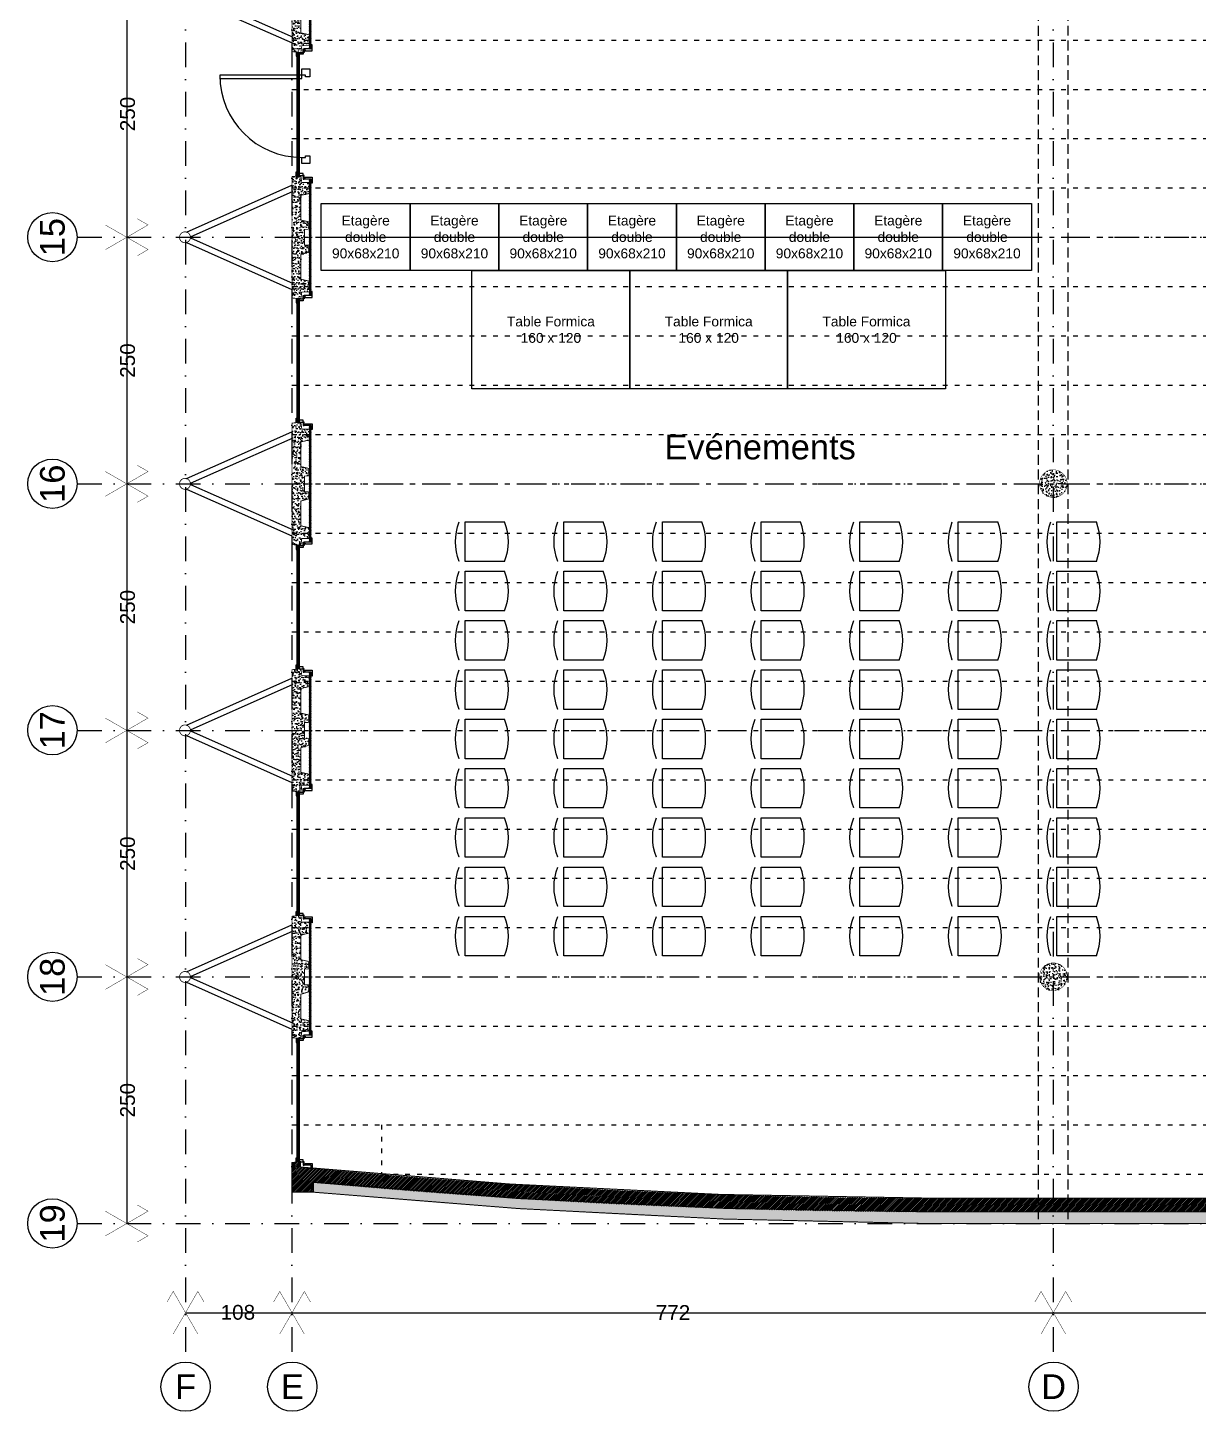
# Model space of a CAD drawing. Header units: millimetres. Extents: x 0 to 111176, y 95213 to 141729.
# Drawn here: x 47708 to 48895, y 105545 to 106948 of the extents above; entities that cross this region are included whole.
import ezdxf
from ezdxf.enums import TextEntityAlignment as Align

# ---------------------------------------------------------------- set-up
doc = ezdxf.new("R2010")
doc.units = ezdxf.units.MM
for name, pattern in [('ACAD_ISO03W100', [30, 12, -18]), ('CONTINU', [0]), ('HIDDEN2', [0.1875, 0.125, -0.0625]), ('TIRETPT2', [0.5, 0.25, -0.125, 0, -0.125])]:
    doc.linetypes.add(name, pattern=pattern)
doc.layers.get('Defpoints').update_dxf_attribs({"lineweight": 9})
doc.layers.add('CDP', color=7, linetype='Continuous', lineweight=9, true_color=0x364259)
doc.layers.add('STR_BOLLARD', color=7, linetype='Continuous', lineweight=9, true_color=0x1c1c1c)
for name, color, linetype, lineweight in [('MEN_Ext', 115, 'Continuous', 9), ('MOB', 37, 'Continuous', 9), ('STR_BOLLARD_Axes', 252, 'Continuous', 9), ('STR_BOLLARD_projeté', 251, 'Continuous', 9)]:
    doc.layers.add(name, color=color, linetype=linetype, lineweight=lineweight)
doc.styles.add('Arial', font='arial.ttf')
doc.styles.add('Arial-15', font='arial.ttf', dxfattribs={"height": 15})
doc.styles.add('Arial-20', font='arial.ttf', dxfattribs={"height": 20})
doc.dimstyles.new('Cote-15', dxfattribs={"dimtxt": 15, "dimasz": 15, "dimexe": 1.25, "dimexo": 0.625, "dimgap": 7.5, "dimtad": 1, "dimdec": 0, "dimrnd": 0.025, "dimtxsty": 'Arial-15', "dimblk": 'ARCHTICK', "dimcen": 2.5, "dimse1": 1, "dimse2": 1, "dimazin": 0, "dimtfac": 1, "dimtmove": 1, "dimatfit": 3, "dimfxl": 1, "dimarcsym": 0})

# ---------------------------------------------------------------- blocks, each defined once
blk = doc.blocks.new('panneau+contreventement')
at = {"lineweight": 5}
h = blk.add_hatch(dxfattribs=at)
h.set_pattern_fill('AR-CONC', color=252, scale=0.04, angle=360, style=0)
h.set_pattern_definition([(49.99999999999994, (6.955815479159355e-08, 17.59999999470892), (7.287386759840159, -0.6375634215561317), [0.7619999999999998, -8.381999999999998]), (354.9999999999999, (6.955815479159355e-08, 17.59999999470892), (-1.409736856998765, 7.642273809561408), [0.6096, -6.7056233668]), (100.4514446999998, (0.6072803495580956, 17.54686985470835), (5.877649883614139, 7.004710076487798), [0.6476003520000001, -7.123609784]), (46.18419999999995, (6.955815479159355e-08, 19.63199999470817), (10.8431616356852, -1.681693117309098), [1.143, -12.573]), (96.63555760999995, (0.9035960695582617, 19.49185999470865), (9.49616536206013, 9.89704498390885), [0.9714009256, -10.6854243264]), (351.18415117, (6.955815479159355e-08, 19.63199999470817), (9.496165362599092, 9.897044983421296), [0.9143986827999999, -10.0583892768]), (20.99999999999999, (1.016000069557776, 19.12399999471018), (6.064575650765295, -4.090607927483512), [0.7619999999999999, -8.382]), (326, (1.016000069557776, 19.12399999471018), (2.472081133905891, 7.367518644892768), [0.6096, -6.7056]), (71.45144499999996, (1.521381373558143, 18.78311599870722), (8.53665677114865, 3.2769107554362), [0.647600352, -7.123597503999998]), (37.49999999999993, (6.955815479159355e-08, 17.59999999470892), (0.1235441300236765, 3.382201554926124), [0, -6.624319999999999, 0, -6.8072, 0, -6.731]), (7.499999999999964, (6.955815479159355e-08, 17.59999999470892), (2.672786500412234, 4.007222992724778), [0, -3.88112, 0, -6.47192, 0, -2.5654]), (327.4999999999998, (-2.265679930442275, 17.59999999470892), (5.423623806674856, -0.2291497597069439), [0, -2.54, 0, -7.9248, 0, -10.5156]), (317.4999999999999, (-3.281679930441896, 17.59999999470892), (5.925167255440723, 1.017059641333315), [0, -3.302, 0, -5.26288, 0, -7.4676])])
h.paths.add_polyline_path([(8.000000000007276, 16.62599197128293), (8.000000000007276, 12.62599197128293), (-8, 12.62599197128293), (-8, 16.62599197128293), (-15.27348650529757, 16.62599197128293), (-17.5, 9), (-42.54545454565005, 9), (-44.5, 17.59999999831052), (-55.5, 17.59999999831052), (-55.5, 10), (-62.5, 9), (-61.5, 0), (61.5, 0), (62.5, 9), (55.5, 10), (55.5, 17.59999999831052), (44.5, 17.59999999831052), (42.5, 9), (17.50000000000728, 9), (15.72651349470971, 16.62599197128293)])
at = {"layer": 'CDP'}
h = blk.add_hatch(dxfattribs=at)
h.set_pattern_fill('ANSI31', color=256, scale=5)
h.set_pattern_definition([(45, (0, 0), (-0.4419417382415922, 0.4419417382415922), [])])
h.paths.add_polyline_path([(-59, 17.59999999831052), (-59, 19.3999999983098), (58.99999999767169, 19.3999999983098), (58.99999999767169, 17.59999999831052)])
at = {"linetype": 'Continuous', "lineweight": 5, "const_width": 0.8799999952316284}
blk.add_lwpolyline([(8.000000000007276, 16.62599197128293), (8.000000000007276, 12.62599197128293), (-8, 12.62599197128293), (-8, 16.62599197128293), (-15.27348650529757, 16.62599197128293), (-17.5, 9), (-42.54545454565005, 9), (-44.5, 17.59999999831052), (-55.5, 17.59999999831052), (-55.5, 10), (-62.5, 9), (-61.5, 0), (61.5, 0), (62.5, 9), (55.5, 10), (55.5, 17.59999999831052), (44.5, 17.59999999831052), (42.5, 9), (17.50000000000728, 9), (15.72651349470971, 16.62599197128293)], close=True, dxfattribs=at)
for points in [[(-5.29915068641867, -107.0272467950708), (-52.79727948180198, 0.03446815508141299)], [(-0.5113040249361802, -103.0238181007117), (-46.75775930929467, 1.216600178464432)], [(0.5113040249361802, -103.0238181007117), (46.75775930929467, 1.216600178464432)], [(5.29915068641867, -107.0272467950708), (52.79727948180198, 0.03446815508141299)], [(52.79745963354026, 0), (46.20254036645974, 0)]]:
    blk.add_lwpolyline(points)
at = {"const_width": 0.8}
blk.add_lwpolyline([(4.886542232529791, -105.9757763550551, 128.1178204295244), (4.962955946750299, -106.1295426030811, 0.007805315424875689)], format="xyb", close=True, dxfattribs=at)
at = {"layer": 'CDP', "const_width": 0.2}
blk.add_lwpolyline([(-59, 17.59999999831052), (-59, 19.3999999983098), (58.99999999767169, 19.3999999983098), (58.99999999767169, 17.59999999831052), (-59, 17.59999999831052)], close=True, dxfattribs=at)
blk = doc.blocks.new('poteau')
at = {"layer": 'STR_BOLLARD', "lineweight": 5}
h = blk.add_hatch(dxfattribs=at)
h.set_pattern_fill('AR-CONC', color=252, scale=0.04, angle=359.9999999999999, style=0)
h.set_pattern_definition([(49.99999999999999, (-34103.71972945715, -3518.988229174639), (7.287386759840159, -0.6375634215561317), [0.762, -8.382000000000001]), (355, (-34103.71972945715, -3518.988229174639), (-1.409736856998765, 7.642273809561408), [0.6096, -6.7056233668]), (100.4514446999999, (-34103.11244917716, -3519.04135931464), (5.877649883614139, 7.004710076487798), [0.6476003520000001, -7.123609784]), (46.18419999999993, (-34103.71972945715, -3516.956229174639), (10.8431616356852, -1.681693117309098), [1.143, -12.573]), (96.63555760999996, (-34102.81613345716, -3517.096369174639), (9.49616536206013, 9.89704498390885), [0.9714009256, -10.6854243264]), (351.18415117, (-34103.71972945715, -3516.956229174639), (9.496165362599092, 9.897044983421296), [0.9143986828, -10.0583892768]), (21, (-34102.70372945715, -3517.46422917464), (6.064575650765295, -4.090607927483512), [0.762, -8.382000000000001]), (326, (-34102.70372945715, -3517.46422917464), (2.472081133905891, 7.367518644892768), [0.6096, -6.7056]), (71.45144499999996, (-34102.19834815315, -3517.805113170639), (8.53665677114865, 3.2769107554362), [0.6476003520000001, -7.123597503999999]), (37.49999999999994, (-34103.71972945715, -3518.988229174639), (0.1235441300236765, 3.382201554926124), [0, -6.62432, 0, -6.807200000000001, 0, -6.731000000000001]), (7.499999999999974, (-34103.71972945715, -3518.988229174639), (2.672786500412234, 4.007222992724778), [0, -3.88112, 0, -6.47192, 0, -2.5654]), (327.4999999999999, (-34105.98540945715, -3518.988229174639), (5.423623806674856, -0.2291497597069439), [0, -2.54, 0, -7.9248, 0, -10.5156]), (317.4999999999999, (-34107.00140945715, -3518.988229174639), (5.925167255440723, 1.017059641333315), [0, -3.302, 0, -5.26288, 0, -7.4676])])
edge = h.paths.add_edge_path()
edge.add_arc((2.613544936025392e-10, 6.674660824046441e-11), 13.99999999999927, 284.7547730335563, 644.0803509681097)
edge.add_arc((2.613806948659203e-10, 6.66435795437792e-11), 13.99999999999917, 284.0803509681096, 284.7547730335563)
at = {"layer": 'STR_BOLLARD', "lineweight": 5, "const_width": 0.5}
blk.add_lwpolyline([(3.565555101478822, -13.53834616259883, 339.820519298623), (3.405953449982917, -13.57937705112045, 0.002942729891838111)], format="xyb", close=True, dxfattribs=at)
blk = doc.blocks.new('Pignon')
h = blk.add_hatch()
h.set_pattern_fill('ANSI31', color=252, scale=10)
h.set_pattern_definition([(45, (0, 0), (-0.8838834764831843, 0.8838834764831844), [])])
edge = h.paths.add_edge_path()
edge.add_arc((6713.68367833288, 648.0937936427963), 6784.142632293183, 180.0952500777031, 185.3816129100021, ccw=False)
edge.add_line((-70.44957941338726, 636.8156537741324), (-70.44957941338708, 1386.815653774132))
edge.add_arc((6576.145764537498, 1382.040750896481), 6646.597059091748, 174.5629839039005, 179.9588388157768, ccw=False)
edge.add_line((-40.5479746068886, 2011.815653774132), (-50.48353849775594, 2011.815653774132))
edge.add_line((-50.48353849775594, 2011.815653774132), (-50.48353849775594, 2033.815653774132))
edge.add_line((-50.48353849775594, 2033.815653774132), (-38.75141834801798, 2033.815653774132))
edge.add_line((-38.75141834801798, 2033.815653774132), (-20.48353849775594, 2033.815653774132))
edge.add_line((-20.48353849775594, 2033.815653774132), (-19.48353848487568, 2024.755756784341))
edge.add_line((-19.48353848487568, 2024.755756784341), (-24.93839252719044, 2024.755756784341))
edge.add_arc((6465.743834761339, 1383.888228224312), 6522.244012976042, 174.3610897732515, 179.9745975727592)
edge.add_line((-56.49953719377663, 1386.779904102824), (-56.4995371937768, 636.8156537741324))
edge.add_arc((6685.920367476094, 650.0967867853515), 6742.432985160663, 180.1128603521101, 185.5470909639901)
edge.add_line((-24.93839252719044, -1.65259961229367), (-19.48353843155564, -1.65259961742686))
edge.add_line((-19.48353843155564, -1.652599617426858), (-20.48353849775595, -10.18292125897551))
edge.add_line((-20.48353849775594, -10.18292125897551), (-40.04876508979578, -10.18292125897551))
edge.add_line((-40.04876508979578, -10.18292125897551), (-50.48353849775594, -10.18292125897551))
edge.add_line((-50.48353849775594, -10.18292125897551), (-50.48353849775594, 11.81707874102449))
edge.add_line((-50.48353849775594, 11.81707874102449), (-40.55522752258912, 11.81707874102358))
at = {"lineweight": 5}
h = blk.add_hatch(dxfattribs=at)
h.set_pattern_fill('AR-CONC', color=252, scale=0.8, angle=360, style=0)
h.set_pattern_definition([(49.99999999999999, (0, 0), (5.738081460806028, -0.5020170798607624), [0.6000000000000001, -6.600000000000001]), (355, (0, 0), (-1.110010668903999, 6.017537069600095), [0.48, -5.28]), (100.45144446, (0.478173448, -0.04183475200000012), (4.628070773816898, 5.515519927749035), [0.5099215359999999, -5.609136895999999]), (46.18420000000002, (3.91886975727153e-16, 1.6), (8.53793064537258, -1.324154246344614), [0.8999999999999999, -9.899999999999999]), (96.63563548999994, (0.7114939600000003, 1.489653544), (7.477295565393829, 7.792948806196402), [0.764882736, -8.413710079999998]), (351.1841639899999, (3.91886975727153e-16, 1.6), (7.477295560438187, 7.79294880215992), [0.7200000000000001, -7.920000008]), (21, (0.8000000000000004, 1.2), (4.775256416947693, -3.220951125322712), [0.6000000000000001, -6.600000000000001]), (326.0000000000001, (0.8000000000000004, 1.2), (1.946522655372655, 5.801200360374824), [0.48, -5.28]), (71.45144474000001, (1.197938032, 0.9315874079999997), (6.72177901383977, 2.580249222450829), [0.50992152, -5.609136895999999]), (37.50000000000004, (0, 0), (0.09727884253832601, 2.663150830650492), [0, -5.215999999999999, 0, -5.359999999999999, 0, -5.3]), (7.499999999999974, (0, 0), (2.10455629953719, 3.155293695058881), [0, -3.056, 0, -5.096, 0, -2.02]), (327.5, (-1.784, 4.369539779357756e-16), (4.270579489379272, -0.1804389738750391), [0, -2, 0, -6.24, 0, -8.28]), (317.5, (-2.584, 6.328974657993521e-16), (4.66548935473909, 0.8008398586585408), [0, -2.6, 0, -4.144, 0, -5.88])])
edge = h.paths.add_edge_path()
edge.add_arc((6514.570729589548, 643.1657927447177), 6585.023370820036, 180.05525207706, 185.4136591410671, ccw=False)
edge.add_line((-70.44957941338726, 636.8156537741324), (-70.44957941338708, 1386.815653774132))
edge.add_arc((6616.604850319538, 1380.105084346262), 6687.057796815635, 174.5793199602518, 179.9425027594255, ccw=False)
edge.add_line((-40.5479746068886, 2011.815653774132), (-50.48353849775594, 2011.815653774132))
edge.add_arc((7091.866723411993, 1332.980745925604), 7174.537204302169, 174.570709958592, 179.5700709511673)
edge.add_line((-82.46850005038141, 1386.815653774132), (-82.29857736689354, 636.8156537741324))
edge.add_arc((7157.214627704398, 692.0280776829677), 7239.723741839565, 180.4369599787104, 185.3911985980951)
edge.add_line((-50.48353849775594, 11.81707874102449), (-40.55522752259276, 11.81707874102358))
edge.add_line((-40.55522752259276, 11.81707874102358), (-41.080152220522, 21.89748511193011))
at = {"ltscale": 50, "const_width": 1}
blk.add_lwpolyline([(-40.55522752258912, 11.81707874102358, -0.0230702008294989), (-70.44957941338726, 636.8156537741324), (-70.44957941338726, 1386.815653774132, -0.02354820973225472), (-40.5479746068886, 2011.815653774132), (-50.48353849775594, 2011.815653774132), (-50.48353849775594, 2033.815653774132), (-38.75141834801798, 2033.815653774132), (-20.48353849775594, 2033.815653774132), (-19.48353848487568, 2024.755756784341), (-24.93839252719044, 2024.755756784341, 0.02449844776779151), (-56.49953719377663, 1386.779904102824), (-56.49953719377663, 636.8156537741324, 0.02371574882550749), (-24.93839252719044, -1.65259961229367), (-19.48353843155564, -1.652599617426858), (-20.48353849775594, -10.18292125897551), (-40.04876508979578, -10.18292125897551), (-50.48353849775594, -10.18292125897551), (-50.48353849775594, 11.81707874102449), (-40.55522752258912, 11.81707874102358)], format="xyb", close=True, dxfattribs=at)
at = {"const_width": 1}
blk.add_lwpolyline([(-41.080152220522, 21.89748511193011, -0.02338472269243292), (-70.44957941338726, 636.8156537741324), (-70.44957941338726, 1386.815653774132, -0.02340557217351407), (-40.5479746068886, 2011.815653774132), (-50.48353849775594, 2011.815653774132, 0.02181728809893834), (-82.46850005038141, 1386.815653774132), (-82.29857736689337, 636.8156537741324, 0.02162031173250202), (-50.48353849775594, 11.81707874102449), (-40.55522752259276, 11.81707874102358)], format="xyb", close=True, dxfattribs=at)
blk = doc.blocks.new('PO7C')
blk.add_lwpolyline([(0.8499999999974079, 7.993833010863), (0.8500000000008185, 0.6999999993420261), (5.343281372915953e-11, 0.6999999993914798), (0, 0), (0.7000000000005002, -3.922195901395753e-11), (0.7000000000005002, 0.3999999993617394), (0.5499999995356575, 0.3999999993617394), (0.5500000000381533, 7.99999999936324, -0.4142135623537333), (7.849999999555166, 0.6999999993630581), (7.849999999575061, 0.3999999993617394), (7.699999999110219, 0.3999999993617394), (7.699999999110219, -3.922195901395753e-11), (8.399999999110719, 0), (8.399999999056718, 0.6999999993914798), (7.849999999555166, 0.6999999993630581)], format="xyb")
blk = doc.blocks.new('etageres-doubles')
blk.add_lwpolyline([(0, 0), (68, 0), (68, -90), (0, -90), (0, 0)], close=True)
blk.add_lwpolyline([(34, 0), (34, -90)])
at = {"insert": (34, -45), "char_height": 10, "attachment_point": 5, "rotation": 270, "style": 'Arial'}
blk.add_mtext_dynamic_manual_height_columns('Etagère \\Pdouble\\P90x68x210', width=234.8605922671994, gutter_width=18352.47833725253, heights=[0], dxfattribs=at)
blk = doc.blocks.new('chaise-par-defaut')
for points in [[(-54.86354830078199, -20), (-54.86354830078199, -20, -0.189905722026742), (-54.86354830078199, 20)], [(-8.798114440534846, -20), (-8.798114440534846, -20, 0.189905722026742), (-8.798114440534846, 20)]]:
    blk.add_lwpolyline(points, format="xyb")
blk.add_lwpolyline([(-8.798114440534846, -20), (-48.79811444053485, -20), (-48.79811444053485, 20), (-8.798114440534846, 20)])
blk = doc.blocks.new('table-formica_160x120')
blk.add_lwpolyline([(120, 0), (120, -160), (0, -160), (0, 0)], close=True)
at = {"insert": (60, -80), "char_height": 10, "attachment_point": 5, "rotation": 270, "style": 'Arial'}
blk.add_mtext_dynamic_manual_height_columns('Table Formica\\P160 x 120', width=234.8605922671994, gutter_width=18352.47833725253, heights=[0], dxfattribs=at)
blk = doc.blocks.new('Fenetres Ext')
for points in [[(14.09999999846332, 3.400000005214679), (14.09999999846332, 4.400000005214679), (18.09999999846332, 4.400000005214679), (18.09999999846332, 3.400000005214679)], [(14.09999999846332, 1.400000005214679), (139.0999999735504, 1.400000005214679), (139.0999999735504, 3.400000005214679), (14.09999999846332, 3.400000005214679), (14.09999999846332, 1.400000005214679)], [(14.09999999846332, -2.599999994785321), (16.09999999846332, -2.599999994785321), (16.09999999846332, 1.400000005214679), (14.09999999846332, 1.400000005214679)], [(139.0999999735504, 3.400000005214679), (139.0999999735504, 4.400000005214679), (135.0999999735504, 4.400000005214679), (135.0999999735504, 3.400000005214679)], [(139.0999999735504, -2.599999994785321), (137.0999999735504, -2.599999994785321), (137.0999999735504, 1.400000005214679), (139.0999999735504, 1.400000005214679)], [(6.599999998463318, -10.59999999478532), (10.59999999846332, -10.59999999478532), (10.59999999846332, -3.599999994785321), (11.59999999846332, -3.599999994785321), (11.59999999846332, -4.585936534454959), (12.59999999972251, -4.585936534454959), (12.59999999846332, -11.59999999478532), (6.599999998463318, -11.59999999478532)], [(10.59999999846332, -3.599999994785321), (14.09999999846332, -3.599999994785321), (14.09999999846332, -2.599999994785321), (10.59999999846332, -2.599999994785321), (10.59999999846332, -3.599999994785321)], [(142.5999999735504, -3.599999994785321), (139.0999999735504, -3.599999994785321), (139.0999999735504, -2.599999994785321), (142.5999999735504, -2.599999994785321), (142.5999999735504, -3.599999994785321)], [(146.5999999735504, -10.59999999478532), (142.5999999735504, -10.59999999478532), (142.5999999735504, -3.599999994785321), (141.5999999735504, -3.599999994785321), (141.5999999735504, -4.585936534454959), (140.5999999722912, -4.585936534454959), (140.5999999735504, -11.59999999478532), (146.5999999735504, -11.59999999478532)]]:
    blk.add_lwpolyline(points, close=True)
blk.add_lwpolyline([(14.09999999846332, 2.400000005214679), (139.0999999735504, 2.400000005214679)])
blk = doc.blocks.new('Axe-construction')
at = {"const_width": 0.4}
for points in [[(-18.71420953128381, 10.80465391055782), (-12.47613968752262, 21.60930782111564), (12.47613968752262, -21.60930782111564)], [(18.71420953128381, 10.80465391055782), (12.47613968752262, 21.60930782111564), (-12.47613968752262, -21.60930782111564)]]:
    blk.add_lwpolyline(points, dxfattribs=at)
blk = doc.blocks.new('n°-axe')
at = {"layer": 'STR_BOLLARD_Axes', "linetype": 'CONTINU', "ltscale": 60}
blk.add_circle((0, -25), 25, dxfattribs=at)
at = {"layer": 'STR_BOLLARD_Axes', "style": 'Arial-20'}
blk.add_attdef('AXE', text='', height=25, dxfattribs=at).set_placement((0, -25), align=Align.MIDDLE_CENTER)
blk = doc.blocks.new('*D377')
at = {"layer": 'Defpoints', "color": 0, "transparency": 16777216}
for p in [(48747.78635833824, 105644.979327205), (49247.78635839532, 105644.9793272308), (49247.78635839532, 105644.9793270448)]:
    blk.add_point(p, dxfattribs=at)
at = {"layer": 'STR_BOLLARD_Axes', "color": 0, "lineweight": -2, "transparency": 16777216}
blk.add_line((48747.78635833824, 105644.9793270448), (49247.78635839532, 105644.9793270448), dxfattribs=at)
at = {"layer": 'STR_BOLLARD_Axes', "color": 0, "lineweight": 5, "transparency": 16777216, "insert": (48997.78635836679, 105645.3087910739), "char_height": 15, "attachment_point": 5, "style": 'Arial-15'}
blk.add_mtext('500', dxfattribs=at)
blk = doc.blocks.new('_None')
blk = doc.blocks.new('*D378')
at = {"layer": 'Defpoints', "color": 0, "transparency": 16777216}
for p in [(47975.79277739573, 105644.9793273512), (48747.78635838045, 105644.9793272781), (48747.78635838045, 105644.979327205)]:
    blk.add_point(p, dxfattribs=at)
at = {"layer": 'STR_BOLLARD_Axes', "color": 0, "lineweight": -2, "transparency": 16777216}
blk.add_line((47975.79277739573, 105644.979327205), (48747.78635838045, 105644.979327205), dxfattribs=at)
at = {"layer": 'STR_BOLLARD_Axes', "color": 0, "lineweight": 5, "transparency": 16777216, "insert": (48362.05696083343, 105645.1808920762), "char_height": 15, "attachment_point": 5, "style": 'Arial-15'}
blk.add_mtext('772', dxfattribs=at)
blk = doc.blocks.new('*D379')
at = {"layer": 'Defpoints', "color": 0, "transparency": 16777216}
for p in [(47867.7926048895, 105644.9793271135), (47975.79269121124, 105644.9793270769), (47975.79269121124, 105644.9793270404)]:
    blk.add_point(p, dxfattribs=at)
at = {"layer": 'STR_BOLLARD_Axes', "color": 0, "lineweight": -2, "transparency": 16777216}
blk.add_line((47867.7926048895, 105644.9793270404), (47975.79269121124, 105644.9793270404), dxfattribs=at)
at = {"layer": 'STR_BOLLARD_Axes', "color": 0, "lineweight": 5, "transparency": 16777216, "insert": (47920.85383003661, 105645.286250985), "char_height": 15, "attachment_point": 5, "style": 'Arial-15'}
blk.add_mtext('108', dxfattribs=at)
blk = doc.blocks.new('*D380')
at = {"layer": 'Defpoints', "color": 0, "transparency": 16777216}
for p in [(47808.1736771066, 105985.4322110112), (47808.17075563296, 105735.4322110713), (47808.1720176375, 105735.4322110566)]:
    blk.add_point(p, dxfattribs=at)
at = {"layer": 'STR_BOLLARD_Axes', "color": 0, "lineweight": -2, "transparency": 16777216}
blk.add_line((47808.17493911114, 105985.4322109964), (47808.1720176375, 105735.4322110566), dxfattribs=at)
at = {"layer": 'STR_BOLLARD_Axes', "color": 0, "lineweight": 5, "transparency": 16777216, "insert": (47809.07902216032, 105860.432300524), "char_height": 15, "attachment_point": 5, "rotation": 89.99933044756287, "style": 'Arial-15'}
blk.add_mtext('250', dxfattribs=at)
blk = doc.blocks.new('*D381')
at = {"layer": 'Defpoints', "color": 0, "transparency": 16777216}
for p in [(47808.17882048487, 106235.4322109054), (47808.17589901124, 105985.4322109655), (47808.17716101577, 105985.4322109507)]:
    blk.add_point(p, dxfattribs=at)
at = {"layer": 'STR_BOLLARD_Axes', "color": 0, "lineweight": -2, "transparency": 16777216}
blk.add_line((47808.1800824894, 106235.4322108906), (47808.17716101577, 105985.4322109507), dxfattribs=at)
at = {"layer": 'STR_BOLLARD_Axes', "color": 0, "lineweight": 5, "transparency": 16777216, "insert": (47809.08416553861, 106110.4323004182), "char_height": 15, "attachment_point": 5, "rotation": 89.99933044756455, "style": 'Arial-15'}
blk.add_mtext('250', dxfattribs=at)
blk = doc.blocks.new('*D382')
at = {"layer": 'Defpoints', "color": 0, "transparency": 16777216}
for p in [(47808.18396386314, 106485.4322107996), (47808.18104238951, 106235.4322108597), (47808.18230439407, 106235.4322108449)]:
    blk.add_point(p, dxfattribs=at)
at = {"layer": 'STR_BOLLARD_Axes', "color": 0, "lineweight": -2, "transparency": 16777216}
blk.add_line((47808.1852258677, 106485.4322107848), (47808.18230439407, 106235.4322108449), dxfattribs=at)
at = {"layer": 'STR_BOLLARD_Axes', "color": 0, "lineweight": 5, "transparency": 16777216, "insert": (47809.08930891685, 106360.4323003123), "char_height": 15, "attachment_point": 5, "rotation": 89.99933044756455, "style": 'Arial-15'}
blk.add_mtext('250', dxfattribs=at)
blk = doc.blocks.new('*D383')
at = {"layer": 'Defpoints', "color": 0, "transparency": 16777216}
for p in [(47808.1891072414, 106735.4322106937), (47808.18618576777, 106485.4322107538), (47808.18744777232, 106485.4322107391)]:
    blk.add_point(p, dxfattribs=at)
at = {"layer": 'STR_BOLLARD_Axes', "color": 0, "lineweight": -2, "transparency": 16777216}
blk.add_line((47808.19036924595, 106735.432210679), (47808.18744777232, 106485.4322107391), dxfattribs=at)
at = {"layer": 'STR_BOLLARD_Axes', "color": 0, "lineweight": 5, "transparency": 16777216, "insert": (47809.09445229512, 106610.4323002066), "char_height": 15, "attachment_point": 5, "rotation": 89.99933044756455, "style": 'Arial-15'}
blk.add_mtext('250', dxfattribs=at)
blk = doc.blocks.new('*D384')
at = {"layer": 'Defpoints', "color": 0, "transparency": 16777216}
for p in [(47808.19425061966, 106985.4322105879), (47808.19132914603, 106735.432210648), (47808.19259115055, 106735.4322106333)]:
    blk.add_point(p, dxfattribs=at)
at = {"layer": 'STR_BOLLARD_Axes', "color": 0, "lineweight": -2, "transparency": 16777216}
blk.add_line((47808.19551262418, 106985.4322105731), (47808.19259115055, 106735.4322106333), dxfattribs=at)
at = {"layer": 'STR_BOLLARD_Axes', "color": 0, "lineweight": 5, "transparency": 16777216, "insert": (47809.09959567339, 106860.4323001007), "char_height": 15, "attachment_point": 5, "rotation": 89.99933044756455, "style": 'Arial-15'}
blk.add_mtext('250', dxfattribs=at)

msp = doc.modelspace()

# ---------------------------------------------------------------- linework, layer by layer
at = {"layer": 'STR_BOLLARD', "linetype": 'HIDDEN2', "ltscale": 80}
for points in [[(48732.79036194809, 105739.8464605216), (48732.96342947242, 110230.4997809512)], [(48762.79036504649, 105739.9262779026), (48762.96341955896, 110230.2419749787)]]:
    msp.add_lwpolyline(points, dxfattribs=at)
at = {"layer": 'STR_BOLLARD_Axes', "linetype": 'TIRETPT2', "ltscale": 100}
for points in [[(47867.70554018933, 110339.8728246362), (47867.70761170297, 105594.9827319166)], [(47975.70554018934, 110339.8728246362), (47975.70761170298, 105594.9827319166)], [(48747.7092079844, 110339.8728246362), (48747.7092079844, 105594.9827319166)], [(47757.778990065, 106735.4332478069), (50177.65086247741, 106735.3834625413)], [(47757.77384668673, 106485.4332479127), (50177.64571909914, 106485.3834626471)], [(47757.76870330847, 106235.4332480185), (50177.64057572088, 106235.3834627529)], [(47757.76870330847, 105985.4332480185), (50177.64057572088, 105985.3834627529)], [(47757.76355993019, 105735.4332481244), (50177.63543234261, 105735.3834628588)]]:
    msp.add_lwpolyline(points, dxfattribs=at)
at = {"layer": 'STR_BOLLARD_projeté', "color": 252, "linetype": 'ACAD_ISO03W100', "lineweight": 5, "ltscale": 0.4}
for points in [[(47975.70564933377, 106935.4250811894), (50019.70783082255, 106935.4250811894)], [(47975.70564933377, 106885.4250811894), (50019.70780899365, 106885.4250811894)], [(47975.70564933377, 106835.4250811894), (50019.70778716476, 106835.4250811894)], [(47975.70564933377, 106785.4250811894), (50019.70776533587, 106785.4250811894)], [(47975.70564933377, 106735.4250811894), (50019.70774350699, 106735.4250811894)], [(47975.70564933377, 106685.4250811894), (50019.7077216781, 106685.4250811894)], [(47975.70564933377, 106635.4250811894), (50019.7076998492, 106635.4250811894)], [(47975.70564933377, 106585.4250811894), (50019.70767802032, 106585.4250811894)], [(47975.70564933377, 106535.4250811894), (50019.70765619143, 106535.4250811894)], [(47975.70564933377, 106485.4250811894), (50019.70763436254, 106485.4250811894)], [(47975.70564933377, 106435.4250811894), (50019.70761253365, 106435.4250811894)], [(47975.70564933377, 106385.4250811894), (50019.70759070475, 106385.4250811894)], [(47975.70564933377, 106335.4250811894), (50019.70756887587, 106335.4250811894)], [(47975.70564933377, 106285.4250811894), (50019.70754704698, 106285.4250811894)], [(47975.70564933377, 106235.4250811894), (50019.70752521809, 106235.4250811894)], [(47975.70564933377, 106185.4250811894), (50019.7075033892, 106185.4250811894)], [(47975.70564933377, 106135.4250811894), (50019.70748156031, 106135.4250811894)], [(47975.70564933377, 106085.4250811894), (50019.70745973142, 106085.4250811894)], [(47975.70564933377, 106035.4250811894), (50019.70743790253, 106035.4250811894)], [(47975.70564933377, 105985.4250811894), (50019.70741607364, 105985.4250811894)], [(47975.70564933377, 105935.4250811894), (50019.70739424475, 105935.4250811894)], [(47975.70564933377, 105885.4250811894), (50019.70737241586, 105885.4250811894)], [(47975.70564933377, 105835.4250811894), (50019.70737241586, 105835.4250811894)], [(48066.50461330036, 105835.4250811894), (48066.50461330036, 105785.4250811894)], [(48066.50461330036, 105785.4250811894), (49928.91977187186, 105785.4250811894)]]:
    msp.add_lwpolyline(points, dxfattribs=at)

# ---------------------------------------------------------------- block references
at = {"layer": 'MEN_Ext', "xscale": -1, "rotation": 90}
for p in [(47984.50564933287, 106937.0250810827), (47984.50564933403, 106687.0250811075), (47984.50564933333, 106437.0250811346), (47984.50564933729, 106187.0250811606), (47984.50564933834, 105937.0250811855)]:
    msp.add_blockref('Fenetres Ext', p, dxfattribs=at)
at = {"layer": 'MEN_Ext', "extrusion": (0, 0, -1), "xscale": 11.42857142877023, "yscale": 11.42857142877023, "zscale": 11.42857142877023, "rotation": 270}
msp.add_blockref('PO7C', (-47993.86456917339, 106906.1397353006), dxfattribs=at)
at = {"layer": 'MOB'}
for name, p, rotation in [('etageres-doubles', (48005.47853368409, 106701.6626265597), 90), ('etageres-doubles', (48095.47853368409, 106701.6626265597), 90), ('etageres-doubles', (48185.47853368409, 106701.6626265597), 90), ('etageres-doubles', (48275.47853368409, 106701.6626265597), 90), ('etageres-doubles', (48365.47853368409, 106701.6626265597), 90), ('etageres-doubles', (48455.47853368409, 106701.6626265597), 90), ('etageres-doubles', (48545.47853368409, 106701.6626265597), 90), ('etageres-doubles', (48635.47853368409, 106701.6626265597), 90), ('table-formica_160x120', (48158.26558513758, 106581.6626265597), 89.99999999999999), ('table-formica_160x120', (48318.26558513758, 106581.6626265597), 89.99999999999999), ('table-formica_160x120', (48478.26558513758, 106581.6626265597), 89.99999999999999)]:
    msp.add_blockref(name, p, dxfattribs=dict(at, rotation=rotation))
for p in [(48200.16834368678, 106426.740737285, -457.4999999551492), (48300.16834368678, 106426.740737285, -457.4999999551492), (48400.16834368678, 106426.740737285, -457.4999999551492), (48500.16834368678, 106426.740737285, -457.4999999551492), (48600.16834368678, 106426.740737285, -457.4999999551492), (48700.16834368678, 106426.740737285, -457.4999999551492), (48800.16834368678, 106426.740737285, -457.4999999551492), (48200.16834368678, 106376.740737285, -457.4999999551492), (48300.16834368678, 106376.740737285, -457.4999999551492), (48400.16834368678, 106376.740737285, -457.4999999551492), (48500.16834368678, 106376.740737285, -457.4999999551492), (48600.16834368678, 106376.740737285, -457.4999999551492), (48700.16834368678, 106376.740737285, -457.4999999551492), (48800.16834368678, 106376.740737285, -457.4999999551492), (48200.16834368678, 106326.740737285, -457.4999999551492), (48300.16834368678, 106326.740737285, -457.4999999551492), (48400.16834368678, 106326.740737285, -457.4999999551492), (48500.16834368678, 106326.740737285, -457.4999999551492), (48600.16834368678, 106326.740737285, -457.4999999551492), (48700.16834368678, 106326.740737285, -457.4999999551492), (48800.16834368678, 106326.740737285, -457.4999999551492), (48200.16834368678, 106276.740737285, -457.4999999551492), (48300.16834368678, 106276.740737285, -457.4999999551492), (48400.16834368678, 106276.740737285, -457.4999999551492), (48500.16834368678, 106276.740737285, -457.4999999551492), (48600.16834368678, 106276.740737285, -457.4999999551492), (48700.16834368678, 106276.740737285, -457.4999999551492), (48800.16834368678, 106276.740737285, -457.4999999551492), (48200.16834368678, 106226.740737285, -457.4999999551492), (48300.16834368678, 106226.740737285, -457.4999999551492), (48400.16834368678, 106226.740737285, -457.4999999551492), (48500.16834368678, 106226.740737285, -457.4999999551492), (48600.16834368678, 106226.740737285, -457.4999999551492), (48700.16834368678, 106226.740737285, -457.4999999551492), (48800.16834368678, 106226.740737285, -457.4999999551492), (48200.16834368678, 106176.740737285, -457.4999999551492), (48300.16834368678, 106176.740737285, -457.4999999551492), (48400.16834368678, 106176.740737285, -457.4999999551492), (48500.16834368678, 106176.740737285, -457.4999999551492), (48600.16834368678, 106176.740737285, -457.4999999551492), (48700.16834368678, 106176.740737285, -457.4999999551492), (48800.16834368678, 106176.740737285, -457.4999999551492), (48200.16834368678, 106126.740737285, -457.4999999551492), (48300.16834368678, 106126.740737285, -457.4999999551492), (48400.16834368678, 106126.740737285, -457.4999999551492), (48500.16834368678, 106126.740737285, -457.4999999551492), (48600.16834368678, 106126.740737285, -457.4999999551492), (48700.16834368678, 106126.740737285, -457.4999999551492), (48800.16834368678, 106126.740737285, -457.4999999551492), (48200.16834368678, 106076.740737285, -457.4999999551492), (48300.16834368678, 106076.740737285, -457.4999999551492), (48400.16834368678, 106076.740737285, -457.4999999551492), (48500.16834368678, 106076.740737285, -457.4999999551492), (48600.16834368678, 106076.740737285, -457.4999999551492), (48700.16834368678, 106076.740737285, -457.4999999551492), (48800.16834368678, 106076.740737285, -457.4999999551492), (48200.16834368678, 106026.740737285, -457.4999999551492), (48300.16834368678, 106026.740737285, -457.4999999551492), (48400.16834368678, 106026.740737285, -457.4999999551492), (48500.16834368678, 106026.740737285, -457.4999999551492), (48600.16834368678, 106026.740737285, -457.4999999551492), (48700.16834368678, 106026.740737285, -457.4999999551492), (48800.16834368678, 106026.740737285, -457.4999999551492)]:
    msp.add_blockref('chaise-par-defaut', p, dxfattribs=at)
at = {"layer": 'STR_BOLLARD', "xscale": -1, "rotation": 270}
for name, p in [('panneau+contreventement', (47975.71543086791, 106985.2147554253)), ('panneau+contreventement', (47975.70564933039, 106735.4250811147)), ('panneau+contreventement', (47975.70564933155, 106485.4250811396)), ('panneau+contreventement', (47975.70564933272, 106235.4250811645)), ('panneau+contreventement', (47975.70564933377, 105985.4250811894)), ('Pignon', (47985.88751155397, 105817.6461651314))]:
    msp.add_blockref(name, p, dxfattribs=at)
at = {"layer": 'STR_BOLLARD'}
for p in [(48747.75917646174, 106485.662640349), (48747.75917646395, 105985.6626403988)]:
    msp.add_blockref('poteau', p, dxfattribs=at)
at = {"layer": 'STR_BOLLARD_Axes'}
for p, rotation, values in [((47707.78218546568, 106735.4858959988), 90.11948235443872, {'AXE': '15'}), ((47707.77119917874, 106485.4858962248), 90.11948235443872, {'AXE': '16'}), ((47707.776342557, 106235.485896119), 90.11948235443872, {'AXE': '17'}), ((47707.76897725476, 105985.4858962593), 90.11948235443872, {'AXE': '18'}), ((47707.7638338765, 105735.4858963651), 90.11948235443872, {'AXE': '19'}), ((47867.7863995553, 105594.9828562138), 0.0001064778090027778, {'AXE': 'F'}), ((47976.05016733701, 105594.9842482116), 0.0001064778090027778, {'AXE': 'E'}), ((48748.05012645153, 105594.9842482116), 0.0001064778090027778, {'AXE': 'D'})]:
    msp.add_blockref('n°-axe', p, dxfattribs=dict(at, rotation=rotation)).add_auto_attribs(values)
at = {"layer": 'STR_BOLLARD_Axes', "linetype": 'CONTINU', "ltscale": 60, "rotation": 270.1193758766297}
for p in [(47808.1903692459, 106735.432210679), (47808.18522586763, 106485.4322107848), (47808.18008248937, 106235.4322108906), (47808.1749391111, 105985.4322109964), (47808.17201765681, 105735.4322110677)]:
    msp.add_blockref('Axe-construction', p, dxfattribs=at)
at = {"layer": 'STR_BOLLARD_Axes', "linetype": 'CONTINU', "ltscale": 60}
for p in [(47867.7739232063, 105645.0230728578), (47975.77357823207, 105644.9355436276), (48747.78635849036, 105644.9793287118)]:
    msp.add_blockref('Axe-construction', p, dxfattribs=at)

# ---------------------------------------------------------------- texts
at = {"layer": 'MOB', "insert": (48450.39517590629, 106522.5631891776), "char_height": 25, "attachment_point": 5, "style": 'Arial'}
msp.add_mtext_dynamic_manual_height_columns('Evénements', width=501.6954130432568, gutter_width=18352.47833725253, heights=[25.54570259208774], dxfattribs=at)

# ---------------------------------------------------------------- dimensions: what is measured, and where the dimension line sits
at = {"layer": 'STR_BOLLARD_Axes', "lineweight": 5}
for base, p1, p2, angle, picture, middle in [((47808.19259115055, 106735.4322106333), (47808.19425061965, 106985.4322105879), (47808.19132914602, 106735.432210648), 269.99933044756455, '*D384', (47816.75819048869, 106860.4322106032)), ((47808.18744777232, 106485.4322107391), (47808.18910724139, 106735.4322106937), (47808.18618576776, 106485.4322107538), 269.9993304475629, '*D383', (47816.75304711043, 106610.4322107091)), ((47808.18230439407, 106235.4322108449), (47808.18396386312, 106485.4322107995), (47808.18104238949, 106235.4322108596), 269.99933044756455, '*D382', (47816.74790373215, 106360.4322108148)), ((47808.17716101577, 105985.4322109507), (47808.17882048486, 106235.4322109053), (47808.17589901123, 105985.4322109654), 269.9993304475629, '*D381', (47816.74276035391, 106110.4322109206)), ((47808.1720176375, 105735.4322110566), (47808.17367710659, 105985.4322110112), (47808.17075563296, 105735.4322110713), 269.9993304475629, '*D380', (47816.73761697562, 105860.4322110265)), ((47975.79269121124, 105644.9793270404), (47867.7926048895, 105644.9793271135), (47975.79269121124, 105644.9793270769), 359.99999998058416, '*D379', (47920.85383003661, 105637.6276561691)), ((48747.78635838045, 105644.979327205), (47975.79277739573, 105644.9793273512), (48747.78635838045, 105644.9793272781), 359.999999994574, '*D378', (48362.05696083343, 105637.6501963054)), ((49247.78635839532, 105644.9793270448), (48747.78635833824, 105644.979327205), (49247.78635839532, 105644.9793272308), 2.9565247551391945e-09, '*D377', (48997.78635836679, 105637.6501962581))]:
    dim = msp.add_linear_dim(base=base, p1=p1, p2=p2, angle=angle, dimstyle='Cote-15', override={"dimgap": 0, "dimblk1": 'None', "dimblk2": 'None', "dimsah": 1}, dxfattribs=at)
    dim.commit()
    dim.dimension.update_dxf_attribs({"geometry": picture, "text_midpoint": middle, "dimtype": 161})

doc.saveas('drawing.dxf')
